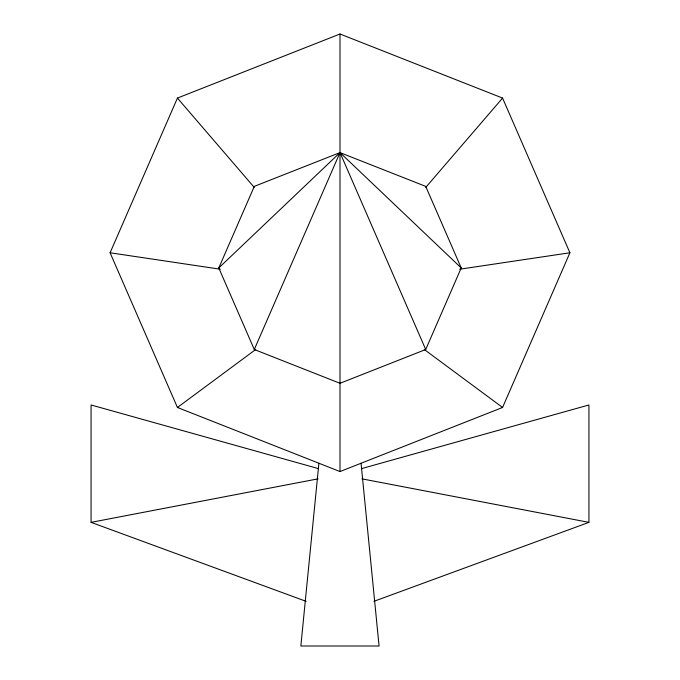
<?xml version="1.0" encoding="UTF-8"?>
<svg xmlns="http://www.w3.org/2000/svg" width="680" height="680" viewBox="0 0 680 680"><rect width="100%" height="100%" fill="white"/><g stroke="black" fill="none" stroke-linecap="round" stroke-linejoin="round"><path stroke-width="1.02" d="M340 471.554L177.429 407.473L110.092 252.773L177.429 98.081L340 34L502.571 98.081L569.908 252.773L502.571 407.473L340 471.554L340 382.491M318.911 463.225L300.849 646L379.075 646L361.046 463.225M218.781 267.945L254.286 186.38L340 152.601L425.714 186.38L461.219 267.945L425.714 349.512L340 383.291L254.286 349.512L218.781 267.945L340 152.601L461.219 267.945M254.286 349.512L340 152.601L425.714 349.512M425.782 187.349L502.571 98.081M177.429 407.473L255.739 349.477M373.855 601.35L588.931 522.359L588.931 404.974L361.428 468.647M318.572 468.647L91.069 404.974L91.069 522.359L318.129 478.831M459.68 269.221L569.908 252.773M110.092 252.773L220.32 269.221M361.87 478.831L588.931 522.359M91.069 522.359L306.144 601.35M424.26 349.477L502.571 407.473M177.429 98.081L254.218 187.349M340 34L340 383.291"/></g></svg>
